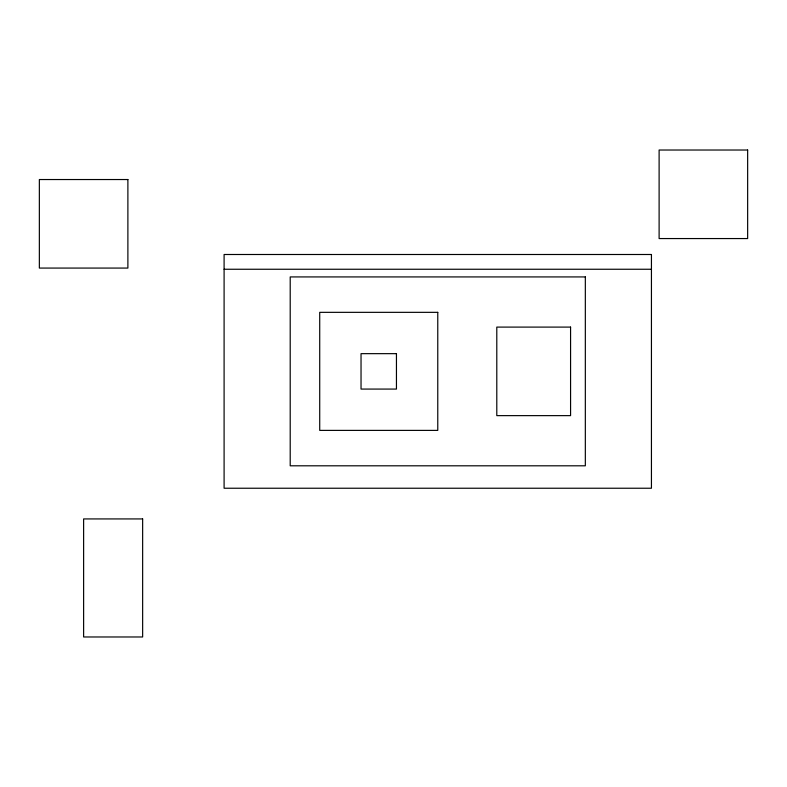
<?xml version="1.0" encoding="UTF-8"?>
<svg xmlns="http://www.w3.org/2000/svg" width="787" height="787" viewBox="0 0 787 787"><rect width="100%" height="100%" fill="white"/><g stroke="black" fill="none" stroke-linecap="round" stroke-linejoin="round"><path stroke-width="1.18" d="M224.098 269.252L651.439 269.252M747.65 150.022L659.112 150.022L659.112 238.559L747.65 238.559L747.65 150.022M127.888 179.534L39.35 179.534L39.35 268.072L127.888 268.072L127.888 179.534M651.439 254.496L224.098 254.496L224.098 488.235L651.439 488.235L651.439 254.496M585.331 276.926L290.206 276.926L290.206 465.806L585.331 465.806L585.331 276.926M437.769 312.341L319.719 312.341L319.719 430.391L437.769 430.391L437.769 312.341M570.575 327.097L496.794 327.097L496.794 415.634L570.575 415.634L570.575 327.097M396.451 353.658L361.036 353.658L361.036 389.073L396.451 389.073L396.451 353.658M142.644 518.928L83.619 518.928L83.619 636.978L142.644 636.978L142.644 518.928"/></g></svg>
